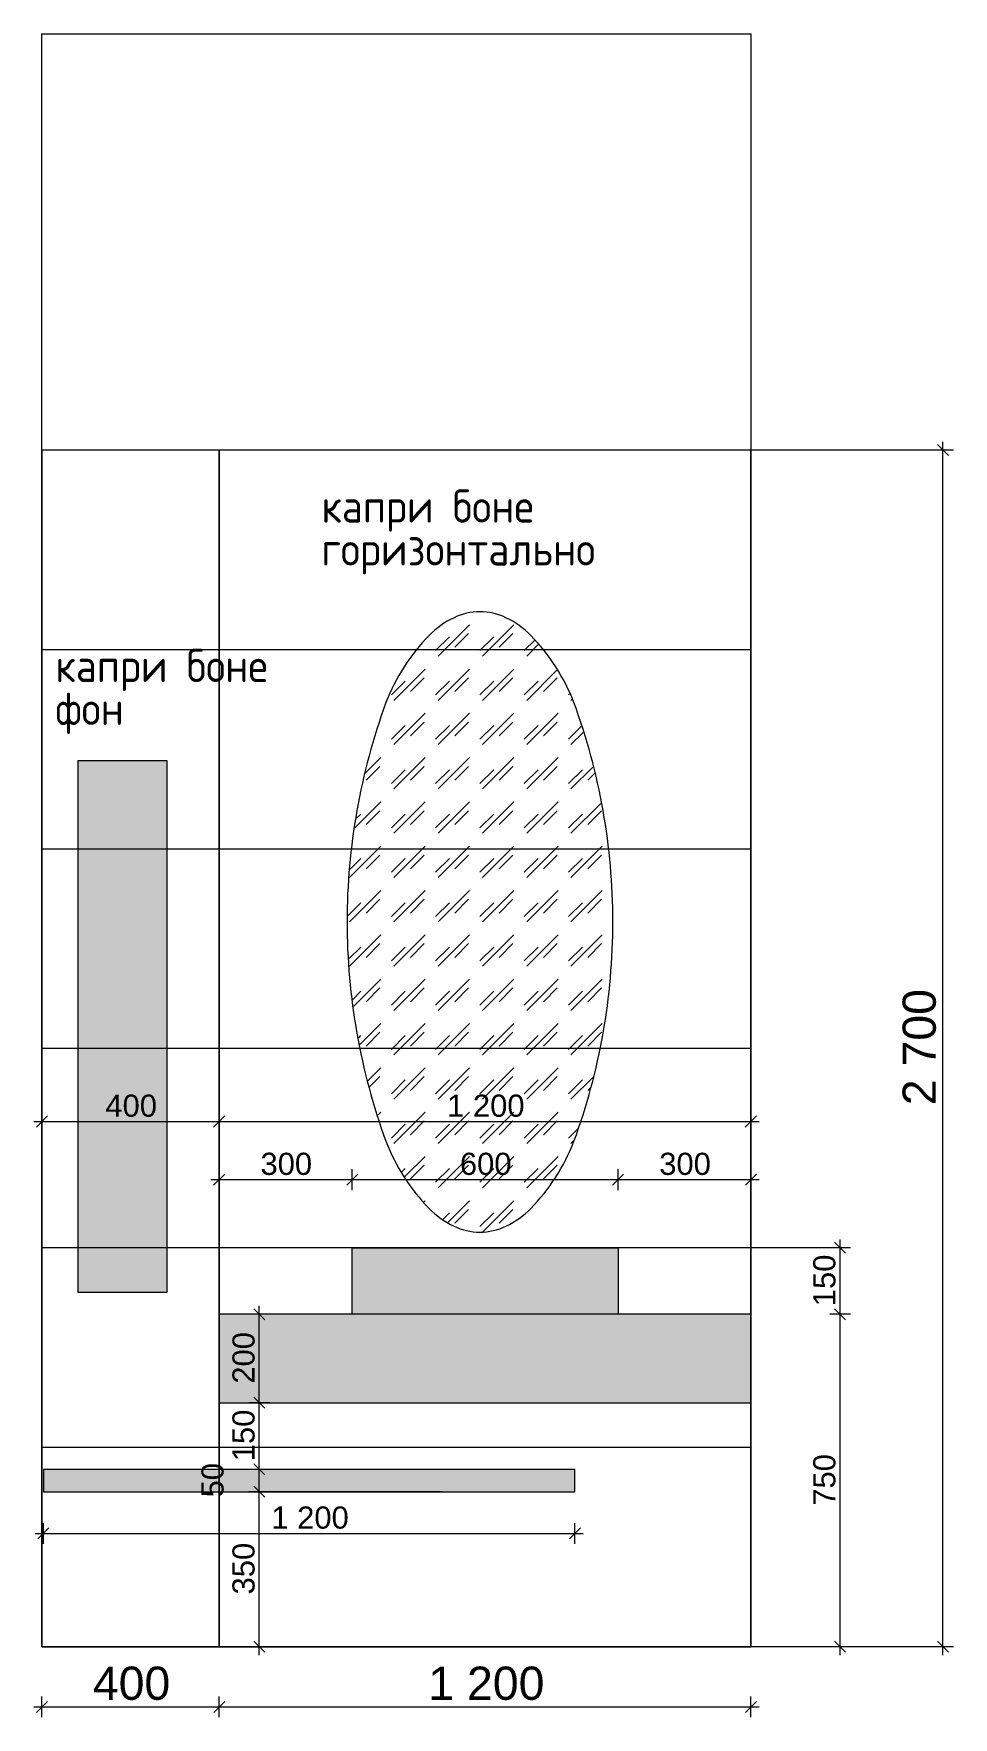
# Model space of a CAD drawing. Header units: millimetres. Extents: x 2336463 to 2579121, y 595385 to 778077.
# Drawn here: x 2540970 to 2543045, y 610827 to 614626 of the extents above; entities that cross this region are included whole.
import ezdxf

# ---------------------------------------------------------------- set-up
doc = ezdxf.new("R2010")
doc.units = ezdxf.units.MM
doc.header["$MEASUREMENT"] = 0
for name, color, linetype, lineweight in [('+возводимые стены_Ном._пера__1', 7, 'Continuous', 13), ('+возводимые стены_Ном._пера__74', 255, 'Continuous', 0), ('+интерьер мебель_Ном._пера__1', 7, 'Continuous', 13), ('Интерьер - Мебель_Ном._пера__1', 7, 'Continuous', 13)]:
    doc.layers.add(name, color=color, linetype=linetype, lineweight=lineweight)
for name, color, linetype, lineweight, true_color in [('+возводимые стены_Ном._пера__119', 7, 'Continuous', 0, 0xdecbcb), ('+возводимые стены_Ном._пера__165', 7, 'Continuous', 5, 0x80d6ff), ('+возводимые стены_Ном._пера__58', 7, 'Continuous', 5, 0xdf0000), ('Интерьер - Мебель_Ном._пера__242', 7, 'Continuous', 13, 0x1b55b5)]:
    doc.layers.add(name, color=color, linetype=linetype, lineweight=lineweight, true_color=true_color)
doc.layers.add('Интерьер - Мебель', color=7, linetype='Continuous')
doc.styles.add('СГЕНЕРИР_СТИЛЬ_1', font='arial.ttf')
doc.styles.add('СГЕНЕРИР_СТИЛЬ_4', font='isocp.shx')
doc.dimstyles.new('СГЕНЕРИР_СТИЛЬ__1', dxfattribs={"dimtxt": 75, "dimasz": 23.75, "dimexe": 0.18, "dimexo": 300, "dimgap": 0, "dimtad": 1, "dimtih": 1, "dimtoh": 1, "dimdec": 0, "dimzin": 0, "dimdsep": 46, "dimtxsty": 'СГЕНЕРИР_СТИЛЬ_1', "dimblk": 'ARROWHEAD_6', "dimblk1": 'ARROWHEAD_6', "dimblk2": 'ARROWHEAD_6', "dimcen": 0.09, "dimclrd": 256, "dimclre": 256, "dimclrt": 256, "dimazin": 0, "dimtfac": 1, "dimtdec": 4, "dimtmove": 0, "dimatfit": 3, "dimfxl": 0, "dimtolj": 1, "dimtzin": 0, "dimarcsym": 0})
doc.dimstyles.new('СГЕНЕРИР_СТИЛЬ__10', dxfattribs={"dimtxt": 50, "dimasz": 23.75, "dimexe": 0.18, "dimexo": 300, "dimgap": 0, "dimtad": 1, "dimtih": 1, "dimtoh": 1, "dimdec": 0, "dimzin": 0, "dimdsep": 46, "dimtxsty": 'СГЕНЕРИР_СТИЛЬ_1', "dimblk": 'ARROWHEAD_6', "dimblk1": 'ARROWHEAD_6', "dimblk2": 'ARROWHEAD_6', "dimcen": 0.09, "dimclrd": 256, "dimclre": 256, "dimclrt": 256, "dimazin": 0, "dimtfac": 1, "dimtdec": 4, "dimtmove": 0, "dimatfit": 3, "dimfxl": 0, "dimtolj": 1, "dimtzin": 0, "dimarcsym": 0})
doc.dimstyles.new('СГЕНЕРИР_СТИЛЬ__2', dxfattribs={"dimtxt": 75, "dimasz": 23.75, "dimexe": 0.18, "dimexo": 300, "dimgap": 0, "dimtad": 1, "dimdec": 0, "dimzin": 0, "dimdsep": 46, "dimtxsty": 'СГЕНЕРИР_СТИЛЬ_1', "dimblk": 'ARROWHEAD_6', "dimblk1": 'ARROWHEAD_6', "dimblk2": 'ARROWHEAD_6', "dimcen": 0.09, "dimclrd": 256, "dimclre": 256, "dimclrt": 256, "dimazin": 0, "dimtfac": 1, "dimtdec": 4, "dimtmove": 0, "dimatfit": 3, "dimfxl": 0, "dimtolj": 1, "dimtzin": 0, "dimarcsym": 0})
doc.dimstyles.new('СГЕНЕРИР_СТИЛЬ__9', dxfattribs={"dimtxt": 50, "dimasz": 23.75, "dimexe": 0.18, "dimexo": 300, "dimgap": 0, "dimtad": 1, "dimdec": 0, "dimzin": 0, "dimdsep": 46, "dimtxsty": 'СГЕНЕРИР_СТИЛЬ_1', "dimblk": 'ARROWHEAD_6', "dimblk1": 'ARROWHEAD_6', "dimblk2": 'ARROWHEAD_6', "dimcen": 0.09, "dimclrd": 256, "dimclre": 256, "dimclrt": 256, "dimazin": 0, "dimtfac": 1, "dimtdec": 4, "dimtmove": 0, "dimatfit": 3, "dimfxl": 0, "dimtolj": 1, "dimtzin": 0, "dimarcsym": 0})

# ---------------------------------------------------------------- blocks, each defined once
blk = doc.blocks.new('*X18', base_point=(2086872, 585813.7))
at = {"layer": '+возводимые стены_Ном._пера__165', "color": 141, "linetype": 'Continuous', "lineweight": 5, "true_color": 0x80d6ff}
for p, q in [((2541882.4, 613221.6), (2541953.1, 613292.3)), ((2541982.4, 613221.6), (2542053.1, 613292.3)), ((2541876.9, 613234), (2541908, 613265)), ((2541920.1, 613241.5), (2541951.2, 613272.6)), ((2541976.9, 613234), (2542008, 613265)), ((2542020.1, 613241.5), (2542051.2, 613272.6)), ((2542076.9, 613234), (2542100.4, 613257.4)), ((2542082.4, 613221.6), (2542108.2, 613247.4)), ((2541782.4, 613121.6), (2541853.1, 613192.3)), ((2541820.1, 613141.5), (2541851.2, 613172.6)), ((2541882.4, 613121.6), (2541953.1, 613192.3)), ((2541920.1, 613141.5), (2541951.2, 613172.6)), ((2541982.4, 613121.6), (2542053.1, 613192.3)), ((2542020.1, 613141.5), (2542051.2, 613172.6)), ((2542082.4, 613121.6), (2542151.4, 613190.6)), ((2542120.1, 613141.5), (2542151.2, 613172.6)), ((2541776.9, 613134), (2541808, 613165)), ((2541876.9, 613134), (2541908, 613165)), ((2541976.9, 613134), (2542008, 613165)), ((2542076.9, 613134), (2542108, 613165)), ((2542176.9, 613134), (2542179.1, 613136.1)), ((2541782.4, 613021.6), (2541853.1, 613092.3)), ((2541882.4, 613021.6), (2541953.1, 613092.3)), ((2541982.4, 613021.6), (2542053.1, 613092.3)), ((2542082.4, 613021.6), (2542153.1, 613092.3)), ((2542182.4, 613121.6), (2542185.1, 613124.3)), ((2541776.9, 613034), (2541808, 613065)), ((2541820.1, 613041.5), (2541851.2, 613072.6)), ((2541876.9, 613034), (2541908, 613065)), ((2541920.1, 613041.5), (2541951.2, 613072.6)), ((2541976.9, 613034), (2542008, 613065)), ((2542020.1, 613041.5), (2542051.2, 613072.6)), ((2542076.9, 613034), (2542108, 613065)), ((2542120.1, 613041.5), (2542151.2, 613072.6)), ((2542176.9, 613034), (2542205.4, 613062.4)), ((2542182.4, 613021.6), (2542209.5, 613048.7)), ((2541716.2, 612955.4), (2541753.1, 612992.3)), ((2541782.4, 612921.6), (2541853.1, 612992.3)), ((2541882.4, 612921.6), (2541953.1, 612992.3)), ((2541982.4, 612921.6), (2542053.1, 612992.3)), ((2542082.4, 612921.6), (2542153.1, 612992.3)), ((2541720.1, 612941.5), (2541751.2, 612972.6)), ((2541776.9, 612934), (2541808, 612965)), ((2541820.1, 612941.5), (2541851.2, 612972.6)), ((2541876.9, 612934), (2541908, 612965)), ((2541920.1, 612941.5), (2541951.2, 612972.6)), ((2541976.9, 612934), (2542008, 612965)), ((2542020.1, 612941.5), (2542051.2, 612972.6)), ((2542076.9, 612934), (2542108, 612965)), ((2542120.1, 612941.5), (2542151.2, 612972.6)), ((2542176.9, 612934), (2542208, 612965)), ((2542182.4, 612921.6), (2542232.7, 612971.9)), ((2542220.1, 612941.5), (2542236.8, 612958.2)), ((2541694.6, 612833.8), (2541753.1, 612892.3)), ((2541698.5, 612855.5), (2541708, 612865)), ((2541720.1, 612841.5), (2541751.2, 612872.6)), ((2541776.9, 612834), (2541808, 612865)), ((2541782.4, 612821.6), (2541853.1, 612892.3)), ((2541820.1, 612841.5), (2541851.2, 612872.6)), ((2541876.9, 612834), (2541908, 612865)), ((2541882.4, 612821.6), (2541953.1, 612892.3)), ((2541920.1, 612841.5), (2541951.2, 612872.6)), ((2541976.9, 612834), (2542008, 612865)), ((2541982.4, 612821.6), (2542053.1, 612892.3)), ((2542020.1, 612841.5), (2542051.2, 612872.6)), ((2542076.9, 612834), (2542108, 612865)), ((2542082.4, 612821.6), (2542153.1, 612892.3)), ((2542120.1, 612841.5), (2542151.2, 612872.6)), ((2542176.9, 612834), (2542208, 612865)), ((2542182.4, 612821.6), (2542249.5, 612888.7)), ((2542220.1, 612841.5), (2542251.2, 612872.6)), ((2541682.8, 612722), (2541753.1, 612792.3)), ((2541782.4, 612721.6), (2541853.1, 612792.3)), ((2541882.4, 612721.6), (2541953.1, 612792.3)), ((2541982.4, 612721.6), (2542053.1, 612792.3)), ((2542082.4, 612721.6), (2542153.1, 612792.3)), ((2542182.4, 612721.6), (2542253.1, 612792.3)), ((2541683.9, 612741), (2541708, 612765)), ((2541720.1, 612741.5), (2541751.2, 612772.6)), ((2541776.9, 612734), (2541808, 612765)), ((2541820.1, 612741.5), (2541851.2, 612772.6)), ((2541876.9, 612734), (2541908, 612765)), ((2541920.1, 612741.5), (2541951.2, 612772.6)), ((2541976.9, 612734), (2542008, 612765)), ((2542020.1, 612741.5), (2542051.2, 612772.6)), ((2542076.9, 612734), (2542108, 612765)), ((2542120.1, 612741.5), (2542151.2, 612772.6)), ((2542176.9, 612734), (2542208, 612765)), ((2542220.1, 612741.5), (2542251.2, 612772.6)), ((2541682.4, 612621.6), (2541753.1, 612692.3)), ((2541782.4, 612621.6), (2541853.1, 612692.3)), ((2541882.4, 612621.6), (2541953.1, 612692.3)), ((2541982.4, 612621.6), (2542053.1, 612692.3)), ((2542082.4, 612621.6), (2542153.1, 612692.3)), ((2542182.4, 612621.6), (2542253.1, 612692.3)), ((2541677.7, 612634.7), (2541708, 612665)), ((2541720.1, 612641.5), (2541751.2, 612672.6)), ((2541776.9, 612634), (2541808, 612665)), ((2541820.1, 612641.5), (2541851.2, 612672.6)), ((2541876.9, 612634), (2541908, 612665)), ((2541920.1, 612641.5), (2541951.2, 612672.6)), ((2541976.9, 612634), (2542008, 612665)), ((2542020.1, 612641.5), (2542051.2, 612672.6)), ((2542076.9, 612634), (2542108, 612665)), ((2542120.1, 612641.5), (2542151.2, 612672.6)), ((2542176.9, 612634), (2542208, 612665)), ((2542220.1, 612641.5), (2542251.2, 612672.6)), ((2541681.8, 612538.8), (2541708, 612565)), ((2541682.8, 612522), (2541753.1, 612592.3)), ((2541720.1, 612541.5), (2541751.2, 612572.6)), ((2541776.9, 612534), (2541808, 612565)), ((2541782.4, 612521.6), (2541853.1, 612592.3)), ((2541820.1, 612541.5), (2541851.2, 612572.6)), ((2541876.9, 612534), (2541908, 612565)), ((2541882.4, 612521.6), (2541953.1, 612592.3)), ((2541920.1, 612541.5), (2541951.2, 612572.6)), ((2541976.9, 612534), (2542008, 612565)), ((2541982.4, 612521.6), (2542053.1, 612592.3)), ((2542020.1, 612541.5), (2542051.2, 612572.6)), ((2542076.9, 612534), (2542108, 612565)), ((2542082.4, 612521.6), (2542153.1, 612592.3)), ((2542120.1, 612541.5), (2542151.2, 612572.6)), ((2542176.9, 612534), (2542208, 612565)), ((2542182.4, 612521.6), (2542253.1, 612592.3)), ((2542220.1, 612541.5), (2542251.2, 612572.6)), ((2541690.9, 612430.1), (2541753.1, 612492.3)), ((2541782.4, 612421.6), (2541853.1, 612492.3)), ((2541882.4, 612421.6), (2541953.1, 612492.3)), ((2541982.4, 612421.6), (2542053.1, 612492.3)), ((2542082.4, 612421.6), (2542153.1, 612492.3)), ((2542182.4, 612421.6), (2542253.1, 612492.3)), ((2541688.3, 612445.3), (2541708, 612465)), ((2541720.1, 612441.5), (2541751.2, 612472.6)), ((2541776.9, 612434), (2541808, 612465)), ((2541820.1, 612441.5), (2541851.2, 612472.6)), ((2541876.9, 612434), (2541908, 612465)), ((2541920.1, 612441.5), (2541951.2, 612472.6)), ((2541976.9, 612434), (2542008, 612465)), ((2542020.1, 612441.5), (2542051.2, 612472.6)), ((2542076.9, 612434), (2542108, 612465)), ((2542120.1, 612441.5), (2542151.2, 612472.6)), ((2542176.9, 612434), (2542208, 612465)), ((2542220.1, 612441.5), (2542251.2, 612472.6)), ((2541706, 612345.2), (2541753.1, 612392.3)), ((2541720.1, 612341.5), (2541751.2, 612372.6)), ((2541782.4, 612321.6), (2541853.1, 612392.3)), ((2541820.1, 612341.5), (2541851.2, 612372.6)), ((2541882.4, 612321.6), (2541953.1, 612392.3)), ((2541920.1, 612341.5), (2541951.2, 612372.6)), ((2541982.4, 612321.6), (2542053.1, 612392.3)), ((2542020.1, 612341.5), (2542051.2, 612372.6)), ((2542082.4, 612321.6), (2542153.1, 612392.3)), ((2542120.1, 612341.5), (2542151.2, 612372.6)), ((2542182.4, 612321.6), (2542253.1, 612392.3)), ((2542220.1, 612341.5), (2542251.2, 612372.6)), ((2541703.3, 612360.4), (2541708, 612365)), ((2541776.9, 612334), (2541808, 612365)), ((2541876.9, 612334), (2541908, 612365)), ((2541976.9, 612334), (2542008, 612365)), ((2542076.9, 612334), (2542108, 612365)), ((2542176.9, 612334), (2542208, 612365)), ((2541723.7, 612262.9), (2541753.1, 612292.3)), ((2541727.8, 612249.2), (2541751.2, 612272.6)), ((2541776.9, 612234), (2541808, 612265)), ((2541782.4, 612221.6), (2541853.1, 612292.3)), ((2541820.1, 612241.5), (2541851.2, 612272.6)), ((2541876.9, 612234), (2541908, 612265)), ((2541882.4, 612221.6), (2541953.1, 612292.3)), ((2541920.1, 612241.5), (2541951.2, 612272.6)), ((2541976.9, 612234), (2542008, 612265)), ((2541982.4, 612221.6), (2542053.1, 612292.3)), ((2542020.1, 612241.5), (2542051.2, 612272.6)), ((2542076.9, 612234), (2542108, 612265)), ((2542082.4, 612221.6), (2542153.1, 612292.3)), ((2542120.1, 612241.5), (2542151.2, 612272.6)), ((2542176.9, 612234), (2542208, 612265)), ((2542182.4, 612221.6), (2542233, 612272.1)), ((2542220.1, 612241.5), (2542225.3, 612246.6)), ((2541746.9, 612186.1), (2541753.1, 612192.3)), ((2541782.4, 612121.6), (2541853.1, 612192.3)), ((2541882.4, 612121.6), (2541953.1, 612192.3)), ((2541982.4, 612121.6), (2542053.1, 612192.3)), ((2542082.4, 612121.6), (2542153.1, 612192.3)), ((2541751, 612172.4), (2541751.2, 612172.6)), ((2541776.9, 612134), (2541808, 612165)), ((2541820.1, 612141.5), (2541851.2, 612172.6)), ((2541876.9, 612134), (2541908, 612165)), ((2541920.1, 612141.5), (2541951.2, 612172.6)), ((2541976.9, 612134), (2542008, 612165)), ((2542020.1, 612141.5), (2542051.2, 612172.6)), ((2542076.9, 612134), (2542108, 612165)), ((2542120.1, 612141.5), (2542151.2, 612172.6)), ((2542176.9, 612134), (2542197.5, 612154.5)), ((2542182.4, 612121.6), (2542189.8, 612129)), ((2541806.2, 612045.4), (2541853.1, 612092.3)), ((2541820.1, 612041.5), (2541851.2, 612072.6)), ((2541882.4, 612021.6), (2541953.1, 612092.3)), ((2541920.1, 612041.5), (2541951.2, 612072.6)), ((2541982.4, 612021.6), (2542053.1, 612092.3)), ((2542020.1, 612041.5), (2542051.2, 612072.6)), ((2542082.4, 612021.6), (2542153.1, 612092.3)), ((2542120.1, 612041.5), (2542151.2, 612072.6)), ((2541800.2, 612057.2), (2541808, 612065)), ((2541876.9, 612034), (2541908, 612065)), ((2541976.9, 612034), (2542008, 612065)), ((2542076.9, 612034), (2542108, 612065)), ((2541850.4, 611989.6), (2541853.1, 611992.3)), ((2541904.2, 611943.4), (2541953.1, 611992.3)), ((2541983.1, 611922.3), (2542053.1, 611992.3)), ((2541893, 611950), (2541908, 611965)), ((2541920.1, 611941.5), (2541951.2, 611972.6)), ((2541976.9, 611934), (2542008, 611965)), ((2542020.1, 611941.5), (2542051.2, 611972.6))]:
    blk.add_line(p, q, dxfattribs=at)
blk = doc.blocks.new('Штриховка_5', base_point=(2086872, 585813.7))
at = {"layer": '+возводимые стены_Ном._пера__1', "color": 7, "linetype": 'Continuous', "lineweight": 13, "flags": 128}
blk.add_lwpolyline([(2542276.9, 612621.6, 0.088072), (2542189.1, 613116.5, 0.099714), (2542091.7, 613268.3, 0.08365), (2542035.5, 613308.1, 0.113428), (2541976.9, 613321.6, 0.113428), (2541918.4, 613308.1, 0.08365), (2541862.1, 613268.3, 0.099714), (2541764.8, 613116.5, 0.088072), (2541676.9, 612621.6, 0.088072), (2541764.8, 612126.6, 0.099714), (2541862.1, 611974.9, 0.08365), (2541918.4, 611935, 0.113428), (2541976.9, 611921.6, 0.113428), (2542035.5, 611935, 0.08365), (2542091.7, 611974.9, 0.099714), (2542189.1, 612126.6, 0.088072)], format="xyb", close=True, dxfattribs=at)
at = {"layer": '+возводимые стены_Ном._пера__165', "color": 141, "linetype": 'Continuous', "lineweight": 5, "true_color": 0x80d6ff}
blk.add_blockref('*X18', (2086872, 585813.7), dxfattribs=at)
blk = doc.blocks.new('*D3433', base_point=(2086872, 585813.7))
at = {"layer": 'Интерьер - Мебель_Ном._пера__242', "color": 152, "linetype": 'Continuous', "lineweight": 13, "true_color": 0x1b55b5}
for p, q in [((2541000.8, 610862.6), (2540975.8, 610837.6)), ((2540988.3, 610826.7), (2540988.3, 610873.6)), ((2541401.1, 610862.6), (2541376.1, 610837.6)), ((2541388.6, 610826.7), (2541388.6, 610873.6)), ((2540969.6, 610850.1), (2540988.3, 610850.1)), ((2540988.3, 610850.1), (2541388.6, 610850.1))]:
    blk.add_line(p, q, dxfattribs=at)
at = {"layer": 'Интерьер - Мебель_Ном._пера__242', "color": 152, "lineweight": 13, "true_color": 0x1b55b5, "insert": (2541103.1, 610865.1), "char_height": 75, "attachment_point": 7, "style": 'СГЕНЕРИР_СТИЛЬ_1'}
blk.add_mtext('\\A1;{\\pql;\\fArial|b0|i0|c204|p38;400}', dxfattribs=at)
blk = doc.blocks.new('ARROWHEAD_6')
at = {"color": 0, "linetype": 'Continuous', "lineweight": 0}
for p, q in [((0, 0), (-1, 0)), ((-0.5, -0.5), (0.5, 0.5))]:
    blk.add_line(p, q, dxfattribs=at)
blk = doc.blocks.new('*D3434', base_point=(2086872, 585813.7))
at = {"layer": 'Интерьер - Мебель_Ном._пера__242', "color": 152, "linetype": 'Continuous', "lineweight": 13, "true_color": 0x1b55b5}
for p, q in [((2541401.1, 610862.6), (2541376.1, 610837.6)), ((2541388.6, 610826.7), (2541388.6, 610873.6)), ((2542576.1, 610837.6), (2542601.1, 610862.6)), ((2542588.6, 610826.7), (2542588.6, 610873.6)), ((2541388.6, 610850.1), (2542588.6, 610850.1)), ((2542588.6, 610850.1), (2542607.3, 610850.1))]:
    blk.add_line(p, q, dxfattribs=at)
at = {"layer": 'Интерьер - Мебель_Ном._пера__242', "color": 152, "lineweight": 13, "true_color": 0x1b55b5, "insert": (2541860.3, 610865.1), "char_height": 75, "attachment_point": 7, "style": 'СГЕНЕРИР_СТИЛЬ_1'}
blk.add_mtext('\\A1;{\\pql;\\fArial|b0|i0|c204|p38;1\xa0200}', dxfattribs=at)
blk = doc.blocks.new('*D3438', base_point=(2086872, 585813.7))
at = {"layer": 'Интерьер - Мебель_Ном._пера__242', "color": 152, "linetype": 'Continuous', "lineweight": 13, "true_color": 0x1b55b5}
for p, q in [((2543021.9, 613686.5), (2543021.9, 613705.2)), ((2543045.4, 613686.5), (2541688.6, 613686.5)), ((2543034.4, 613674), (2543009.4, 613699)), ((2543021.9, 610986), (2543021.9, 613686.5)), ((2543045.4, 610986), (2541688.6, 610986)), ((2543009.4, 610998.5), (2543034.4, 610973.5)), ((2543021.9, 610967.2), (2543021.9, 610986))]:
    blk.add_line(p, q, dxfattribs=at)
at = {"layer": 'Интерьер - Мебель_Ном._пера__242', "color": 152, "lineweight": 13, "true_color": 0x1b55b5, "insert": (2543006.9, 612208), "char_height": 75, "attachment_point": 7, "rotation": 90, "style": 'СГЕНЕРИР_СТИЛЬ_1'}
blk.add_mtext('\\A1;{\\pql;\\fArial|b0|i0|c204|p38;2\xa0700}', dxfattribs=at)
blk = doc.blocks.new('*D3439', base_point=(2086872, 585813.7))
at = {"layer": 'Интерьер - Мебель_Ном._пера__242', "color": 152, "linetype": 'Continuous', "lineweight": 13, "true_color": 0x1b55b5}
for p, q in [((2542813.2, 611736.3), (2542766.4, 611736.3)), ((2542777.3, 611748.8), (2542802.3, 611723.8)), ((2542789.8, 610986), (2542789.8, 611736.3)), ((2542813.2, 610986), (2542766.4, 610986)), ((2542777.3, 610998.5), (2542802.3, 610973.5)), ((2542789.8, 610967.2), (2542789.8, 610986))]:
    blk.add_line(p, q, dxfattribs=at)
at = {"layer": 'Интерьер - Мебель_Ном._пера__242', "color": 152, "lineweight": 13, "true_color": 0x1b55b5, "insert": (2542779.8, 611304.2), "char_height": 50, "attachment_point": 7, "rotation": 90, "style": 'СГЕНЕРИР_СТИЛЬ_1'}
blk.add_mtext('\\A1;{\\pql;\\fArial|b0|i0|c204|p38;750}', dxfattribs=at)
blk = doc.blocks.new('*D3440', base_point=(2086872, 585813.7))
at = {"layer": 'Интерьер - Мебель_Ном._пера__242', "color": 152, "linetype": 'Continuous', "lineweight": 13, "true_color": 0x1b55b5}
for p, q in [((2542813.2, 611886.3), (2542588.6, 611886.3)), ((2542802.3, 611873.8), (2542777.3, 611898.8)), ((2542789.8, 611886.3), (2542789.8, 611905)), ((2542789.8, 611736.3), (2542789.8, 611886.3)), ((2542813.2, 611736.3), (2542766.4, 611736.3)), ((2542777.3, 611748.8), (2542802.3, 611723.8))]:
    blk.add_line(p, q, dxfattribs=at)
at = {"layer": 'Интерьер - Мебель_Ном._пера__242', "color": 152, "lineweight": 13, "true_color": 0x1b55b5, "insert": (2542779.8, 611754.4), "char_height": 50, "attachment_point": 7, "rotation": 90, "style": 'СГЕНЕРИР_СТИЛЬ_1'}
blk.add_mtext('\\A1;{\\pql;\\fArial|b0|i0|c204|p38;150}', dxfattribs=at)
blk = doc.blocks.new('*D3441', base_point=(2086872, 585813.7))
at = {"layer": 'Интерьер - Мебель_Ном._пера__242', "color": 152, "linetype": 'Continuous', "lineweight": 13, "true_color": 0x1b55b5}
for p, q in [((2541000.8, 612183.7), (2540975.8, 612158.7)), ((2540988.3, 611286), (2540988.3, 612194.6)), ((2541400.8, 612183.7), (2541375.8, 612158.7)), ((2541388.3, 612036.3), (2541388.3, 612194.6)), ((2540969.6, 612171.2), (2540988.3, 612171.2)), ((2540988.3, 612171.2), (2541388.3, 612171.2))]:
    blk.add_line(p, q, dxfattribs=at)
at = {"layer": 'Интерьер - Мебель_Ном._пера__242', "color": 152, "lineweight": 13, "true_color": 0x1b55b5, "insert": (2541131.4, 612181.2), "char_height": 50, "attachment_point": 7, "style": 'СГЕНЕРИР_СТИЛЬ_1'}
blk.add_mtext('\\A1;{\\pql;\\fArial|b0|i0|c204|p38;400}', dxfattribs=at)
blk = doc.blocks.new('*D3442', base_point=(2086872, 585813.7))
at = {"layer": 'Интерьер - Мебель_Ном._пера__242', "color": 152, "linetype": 'Continuous', "lineweight": 13, "true_color": 0x1b55b5}
for p, q in [((2541400.8, 612183.7), (2541375.8, 612158.7)), ((2541388.3, 612036.3), (2541388.3, 612194.6)), ((2542575.8, 612158.7), (2542600.8, 612183.7)), ((2542588.3, 612036.3), (2542588.3, 612194.6)), ((2541388.3, 612171.2), (2542588.3, 612171.2)), ((2542588.3, 612171.2), (2542607.1, 612171.2))]:
    blk.add_line(p, q, dxfattribs=at)
at = {"layer": 'Интерьер - Мебель_Ном._пера__242', "color": 152, "lineweight": 13, "true_color": 0x1b55b5, "insert": (2541902.8, 612181.2), "char_height": 50, "attachment_point": 7, "style": 'СГЕНЕРИР_СТИЛЬ_1'}
blk.add_mtext('\\A1;{\\pql;\\fArial|b0|i0|c204|p38;1\xa0200}', dxfattribs=at)
blk = doc.blocks.new('*D3443', base_point=(2086872, 585813.7))
at = {"layer": 'Интерьер - Мебель_Ном._пера__242', "color": 152, "linetype": 'Continuous', "lineweight": 13, "true_color": 0x1b55b5}
for p, q in [((2541369.5, 612040), (2541388.3, 612040)), ((2541400.8, 612052.5), (2541375.8, 612027.5)), ((2541388.3, 612016.5), (2541388.3, 612063.4)), ((2541388.3, 612040), (2541688.6, 612040)), ((2541701.1, 612052.5), (2541676.1, 612027.5)), ((2541688.6, 612016.5), (2541688.6, 612063.4))]:
    blk.add_line(p, q, dxfattribs=at)
at = {"layer": 'Интерьер - Мебель_Ном._пера__242', "color": 152, "lineweight": 13, "true_color": 0x1b55b5, "insert": (2541481.5, 612050), "char_height": 50, "attachment_point": 7, "style": 'СГЕНЕРИР_СТИЛЬ_1'}
blk.add_mtext('\\A1;{\\pql;\\fArial|b0|i0|c204|p38;300}', dxfattribs=at)
blk = doc.blocks.new('*D3444', base_point=(2086872, 585813.7))
at = {"layer": 'Интерьер - Мебель_Ном._пера__242', "color": 152, "linetype": 'Continuous', "lineweight": 13, "true_color": 0x1b55b5}
for p, q in [((2541701.1, 612052.5), (2541676.1, 612027.5)), ((2541688.6, 612016.5), (2541688.6, 612063.4)), ((2541688.6, 612040), (2542288.6, 612040)), ((2542301.1, 612052.5), (2542276.1, 612027.5)), ((2542288.6, 612016.5), (2542288.6, 612063.4))]:
    blk.add_line(p, q, dxfattribs=at)
at = {"layer": 'Интерьер - Мебель_Ном._пера__242', "color": 152, "lineweight": 13, "true_color": 0x1b55b5, "insert": (2541931.6, 612050), "char_height": 50, "attachment_point": 7, "style": 'СГЕНЕРИР_СТИЛЬ_1'}
blk.add_mtext('\\A1;{\\pql;\\fArial|b0|i0|c204|p38;600}', dxfattribs=at)
blk = doc.blocks.new('*D3445', base_point=(2086872, 585813.7))
at = {"layer": 'Интерьер - Мебель_Ном._пера__242', "color": 152, "linetype": 'Continuous', "lineweight": 13, "true_color": 0x1b55b5}
for p, q in [((2542301.1, 612052.5), (2542276.1, 612027.5)), ((2542288.6, 612016.5), (2542288.6, 612063.4)), ((2542288.6, 612040), (2542588.6, 612040)), ((2542576.1, 612027.5), (2542601.1, 612052.5)), ((2542588.6, 611286), (2542588.6, 612063.4)), ((2542588.6, 612040), (2542607.3, 612040))]:
    blk.add_line(p, q, dxfattribs=at)
at = {"layer": 'Интерьер - Мебель_Ном._пера__242', "color": 152, "lineweight": 13, "true_color": 0x1b55b5, "insert": (2542381.6, 612050), "char_height": 50, "attachment_point": 7, "style": 'СГЕНЕРИР_СТИЛЬ_1'}
blk.add_mtext('\\A1;{\\pql;\\fArial|b0|i0|c204|p38;300}', dxfattribs=at)
blk = doc.blocks.new('*D3446', base_point=(2086872, 585813.7))
at = {"layer": 'Интерьер - Мебель_Ном._пера__242', "color": 152, "linetype": 'Continuous', "lineweight": 13, "true_color": 0x1b55b5}
for p, q in [((2541466.4, 611348.2), (2541491.4, 611323.2)), ((2541891.3, 611335.7), (2541455.4, 611335.7)), ((2541478.9, 610986), (2541478.9, 611335.7)), ((2541502.3, 610986), (2541288.3, 610986)), ((2541466.4, 610998.5), (2541491.4, 610973.5)), ((2541478.9, 610967.2), (2541478.9, 610986))]:
    blk.add_line(p, q, dxfattribs=at)
at = {"layer": 'Интерьер - Мебель_Ном._пера__242', "color": 152, "lineweight": 13, "true_color": 0x1b55b5, "char_height": 50, "attachment_point": 7, "rotation": 90, "style": 'СГЕНЕРИР_СТИЛЬ_1'}
for s, insert in [('\\A1;{\\pql;\\fArial|b0|i0|c204|p38;50}', (2541398.9, 611323)), ('\\A1;{\\pql;\\fArial|b0|i0|c204|p38;350}', (2541468.9, 611104))]:
    blk.add_mtext(s, dxfattribs=dict(at, insert=insert))
blk = doc.blocks.new('*D3447', base_point=(2086872, 585813.7))
at = {"layer": 'Интерьер - Мебель_Ном._пера__242', "color": 152, "linetype": 'Continuous', "lineweight": 13, "true_color": 0x1b55b5}
for p, q in [((2541891.3, 611386.2), (2541455.4, 611386.2)), ((2541466.4, 611398.7), (2541491.4, 611373.7)), ((2541478.9, 611335.7), (2541478.9, 611386.2)), ((2541466.4, 611348.2), (2541491.4, 611323.2)), ((2541891.3, 611335.7), (2541455.4, 611335.7))]:
    blk.add_line(p, q, dxfattribs=at)
blk = doc.blocks.new('*D3448', base_point=(2086872, 585813.7))
at = {"layer": 'Интерьер - Мебель_Ном._пера__242', "color": 152, "linetype": 'Continuous', "lineweight": 13, "true_color": 0x1b55b5}
for p, q in [((2541502.3, 611536.7), (2541455.4, 611536.7)), ((2541466.4, 611549.2), (2541491.4, 611524.2)), ((2541478.9, 611386.2), (2541478.9, 611536.7)), ((2541891.3, 611386.2), (2541455.4, 611386.2)), ((2541466.4, 611398.7), (2541491.4, 611373.7))]:
    blk.add_line(p, q, dxfattribs=at)
at = {"layer": 'Интерьер - Мебель_Ном._пера__242', "color": 152, "lineweight": 13, "true_color": 0x1b55b5, "insert": (2541468.9, 611404.5), "char_height": 50, "attachment_point": 7, "rotation": 90, "style": 'СГЕНЕРИР_СТИЛЬ_1'}
blk.add_mtext('\\A1;{\\pql;\\fArial|b0|i0|c204|p38;150}', dxfattribs=at)
blk = doc.blocks.new('*D3449', base_point=(2086872, 585813.7))
at = {"layer": 'Интерьер - Мебель_Ном._пера__242', "color": 152, "linetype": 'Continuous', "lineweight": 13, "true_color": 0x1b55b5}
for p, q in [((2541502.3, 611736.3), (2541455.4, 611736.3)), ((2541491.4, 611723.8), (2541466.4, 611748.8)), ((2541478.9, 611736.3), (2541478.9, 611755)), ((2541478.9, 611536.7), (2541478.9, 611736.3)), ((2541502.3, 611536.7), (2541455.4, 611536.7)), ((2541466.4, 611549.2), (2541491.4, 611524.2))]:
    blk.add_line(p, q, dxfattribs=at)
at = {"layer": 'Интерьер - Мебель_Ном._пера__242', "color": 152, "lineweight": 13, "true_color": 0x1b55b5, "insert": (2541468.9, 611579.6), "char_height": 50, "attachment_point": 7, "rotation": 90, "style": 'СГЕНЕРИР_СТИЛЬ_1'}
blk.add_mtext('\\A1;{\\pql;\\fArial|b0|i0|c204|p38;200}', dxfattribs=at)
blk = doc.blocks.new('*D3450', base_point=(2086872, 585813.7))
at = {"layer": 'Интерьер - Мебель_Ном._пера__242', "color": 152, "linetype": 'Continuous', "lineweight": 13, "true_color": 0x1b55b5}
for p, q in [((2540972.9, 611241.8), (2540991.6, 611241.8)), ((2541004.1, 611254.3), (2540979.1, 611229.3)), ((2540991.6, 611218.3), (2540991.6, 611265.2)), ((2540991.6, 611241.8), (2542191.3, 611241.8)), ((2542178.8, 611229.3), (2542203.8, 611254.3)), ((2542191.3, 611218.3), (2542191.3, 611265.2)), ((2542191.3, 611241.8), (2542210, 611241.8))]:
    blk.add_line(p, q, dxfattribs=at)
at = {"layer": 'Интерьер - Мебель_Ном._пера__242', "color": 152, "lineweight": 13, "true_color": 0x1b55b5, "insert": (2541506, 611251.8), "char_height": 50, "attachment_point": 7, "style": 'СГЕНЕРИР_СТИЛЬ_1'}
blk.add_mtext('\\A1;{\\pql;\\fArial|b0|i0|c204|p38;1\xa0200}', dxfattribs=at)

msp = doc.modelspace()

# ---------------------------------------------------------------- hatches: boundary and pattern name
at = {"layer": '+возводимые стены_Ном._пера__119', "linetype": 'Continuous', "lineweight": 0, "true_color": 0xdecbcb}
for points in [[(2542588.3, 611736.3), (2541388.3, 611736.3), (2541388.3, 611536.7), (2542588.3, 611536.7)], [(2542191.3, 611386.2), (2540991.6, 611386.2), (2540991.6, 611335.7), (2542191.3, 611335.7)]]:
    msp.add_hatch(color=254, dxfattribs=at).paths.add_polyline_path(points)
at = {"layer": '+возводимые стены_Ном._пера__58', "linetype": 'Continuous', "lineweight": 5, "true_color": 0xdf0000}
h = msp.add_hatch(dxfattribs=at)
h.set_pattern_fill('Сетка_450x1200_', color=12, style=0, pattern_type=2)
h.set_pattern_definition([(0, (2540988.33, 610986), (0, 450), []), (90, (2540988.3, 610986), (-1200, 0), [])])
h.paths.add_polyline_path([(2540988.3, 610986), (2541388, 610986), (2541388, 613686.5), (2540988.3, 613686.5)])
h = msp.add_hatch(dxfattribs=at)
h.set_pattern_fill('Сетка_450x1200_', color=12, style=0, pattern_type=2)
h.set_pattern_definition([(0, (2541388.57, 610986), (0, 450), []), (90, (2541388.6, 610986), (-1200, 0), [])])
h.paths.add_polyline_path([(2541388.6, 610986), (2542588.6, 610986), (2542588.6, 613686.5), (2541388.6, 613686.5)])
msp.add_hatch(color=12, dxfattribs=at).paths.add_polyline_path([(2541070, 612985.5), (2541270, 612985.5), (2541270, 611785.5), (2541070, 611785.5)])
at = {"layer": '+возводимые стены_Ном._пера__74', "linetype": 'Continuous', "lineweight": 0}
msp.add_hatch(color=255, dxfattribs=at).paths.add_polyline_path([(2541688.6, 611886.3), (2542288.6, 611886.3), (2542288.6, 611736.3), (2541688.6, 611736.3)])

# ---------------------------------------------------------------- linework, layer by layer
at = {"layer": '+возводимые стены_Ном._пера__1', "color": 7, "linetype": 'Continuous', "lineweight": 13, "flags": 128}
for points in [[(2540988.3, 610986), (2541388, 610986), (2541388, 613686.5), (2540988.3, 613686.5)], [(2541388.6, 610986), (2542588.6, 610986), (2542588.6, 613686.5), (2541388.6, 613686.5)], [(2541070, 612985.5), (2541270, 612985.5), (2541270, 611785.5), (2541070, 611785.5)], [(2541688.6, 611886.3), (2542288.6, 611886.3), (2542288.6, 611736.3), (2541688.6, 611736.3)], [(2542588.3, 611736.3), (2541388.3, 611736.3), (2541388.3, 611536.7), (2542588.3, 611536.7)], [(2542191.3, 611386.2), (2540991.6, 611386.2), (2540991.6, 611335.7), (2542191.3, 611335.7)]]:
    msp.add_lwpolyline(points, close=True, dxfattribs=at)
at = {"layer": '+интерьер мебель_Ном._пера__1', "color": 7, "linetype": 'Continuous', "lineweight": 13}
for p, q in [((2540988.3, 614626), (2542588.3, 614626)), ((2540988.3, 610986), (2540988.3, 614626)), ((2542588.3, 614626), (2542588.3, 610986)), ((2542588.3, 610986), (2540988.3, 610986))]:
    msp.add_line(p, q, dxfattribs=at)

# ---------------------------------------------------------------- block references
at = {"layer": '+возводимые стены_Ном._пера__165', "color": 141, "linetype": 'Continuous', "lineweight": 5, "true_color": 0x80d6ff}
msp.add_blockref('Штриховка_5', (2086872, 585813.7), dxfattribs=at)

# ---------------------------------------------------------------- texts
at = {"layer": 'Интерьер - Мебель_Ном._пера__1', "color": 7, "linetype": 'Continuous', "lineweight": 13, "char_height": 75, "attachment_point": 1, "line_spacing_factor": 0.774014, "style": 'СГЕНЕРИР_СТИЛЬ_4'}
for s, insert in [('\\A1;{\\pql;\\Fisocp.shx;капри боне\\P\\pql;\\Fisocp.shx;горизонтально}', (2541618.9, 613597.6)), ('\\A1;{\\pql;\\Fisocp.shx;капри боне\\P\\pql;\\Fisocp.shx;фон}', (2541018.4, 613237.7))]:
    msp.add_mtext(s, dxfattribs=dict(at, insert=insert))

# ---------------------------------------------------------------- dimensions: what is measured, and where the dimension line sits
at = {"layer": 'Интерьер - Мебель', "color": 152, "linetype": 'Continuous', "lineweight": 13, "true_color": 0x1b55b5}
for base, p1, p2, dimstyle, picture, middle in [((2543021.9408, 613686.47), (2541388.5731, 610985.9996), (2541388.5731, 613686.47), 'СГЕНЕРИР_СТИЛЬ__2', '*D3438', (2542969.4408, 612336.83)), ((2542789.8, 611886.3), (2542588.3, 611736.3), (2542288.6, 611886.3), 'СГЕНЕРИР_СТИЛЬ__9', '*D3440', (2542754.8, 611811.6)), ((2541478.9, 611736.3), (2541388.3, 611536.7), (2541388.3, 611736.3), 'СГЕНЕРИР_СТИЛЬ__9', '*D3449', (2541443.9, 611636.7)), ((2542789.8, 611736.3), (2542588.6, 610986), (2542588.3, 611736.3), 'СГЕНЕРИР_СТИЛЬ__9', '*D3439', (2542754.8, 611361.4)), ((2541478.8588, 611536.6524), (2542191.2521, 611386.2228), (2541388.2641, 611536.6524), 'СГЕНЕРИР_СТИЛЬ__9', '*D3448', (2541443.8588, 611461.6996)), ((2541478.9, 611335.7), (2540988.3, 610986), (2542191.3, 611335.7), 'СГЕНЕРИР_СТИЛЬ__9', '*D3446', (2541443.9, 611161.1)), ((2541478.8588, 611386.2228), (2542191.2521, 611335.7295), (2542191.2521, 611386.2228), 'СГЕНЕРИР_СТИЛЬ__9', '*D3447', (2541373.8588, 611361.1509))]:
    dim = msp.add_linear_dim(base=base, p1=p1, p2=p2, angle=90, dimstyle=dimstyle, dxfattribs=at)
    dim.commit()
    dim.dimension.update_dxf_attribs({"geometry": picture, "text_midpoint": middle, "dimtype": 160, "text_rotation": 90})
for base, p1, p2, dimstyle, picture, middle in [((2542588.3, 612171.2), (2541388.3, 611736.3), (2542588.3, 611736.3), 'СГЕНЕРИР_СТИЛЬ__10', '*D3442', (2541988.7, 612206.2)), ((2541388.3, 612171.2), (2540988.3, 610986), (2541388.3, 611736.3), 'СГЕНЕРИР_СТИЛЬ__10', '*D3441', (2541188.6, 612206.2)), ((2541688.6, 612040), (2541388.3, 611736.3), (2541688.6, 611886.3), 'СГЕНЕРИР_СТИЛЬ__10', '*D3443', (2541538.7, 612075)), ((2542288.6, 612040), (2541688.6, 611886.3), (2542288.6, 611886.3), 'СГЕНЕРИР_СТИЛЬ__10', '*D3444', (2541988.8, 612075)), ((2542588.6, 612040), (2542288.6, 611886.3), (2542588.6, 610986), 'СГЕНЕРИР_СТИЛЬ__10', '*D3445', (2542438.8, 612075)), ((2542191.3, 611241.8), (2540991.6, 611335.7), (2542191.3, 611335.7), 'СГЕНЕРИР_СТИЛЬ__10', '*D3450', (2541591.8, 611276.8)), ((2542588.6, 610850.1), (2541388.6, 610986), (2542588.6, 610986), 'СГЕНЕРИР_СТИЛЬ__1', '*D3434', (2541989.2, 610902.6)), ((2541388.6, 610850.1), (2540988.3, 610986), (2541388.6, 610986), 'СГЕНЕРИР_СТИЛЬ__1', '*D3433', (2541188.8, 610902.6))]:
    dim = msp.add_linear_dim(base=base, p1=p1, p2=p2, dimstyle=dimstyle, dxfattribs=at)
    dim.commit()
    dim.dimension.update_dxf_attribs({"geometry": picture, "text_midpoint": middle, "dimtype": 160})

doc.saveas('drawing.dxf')
